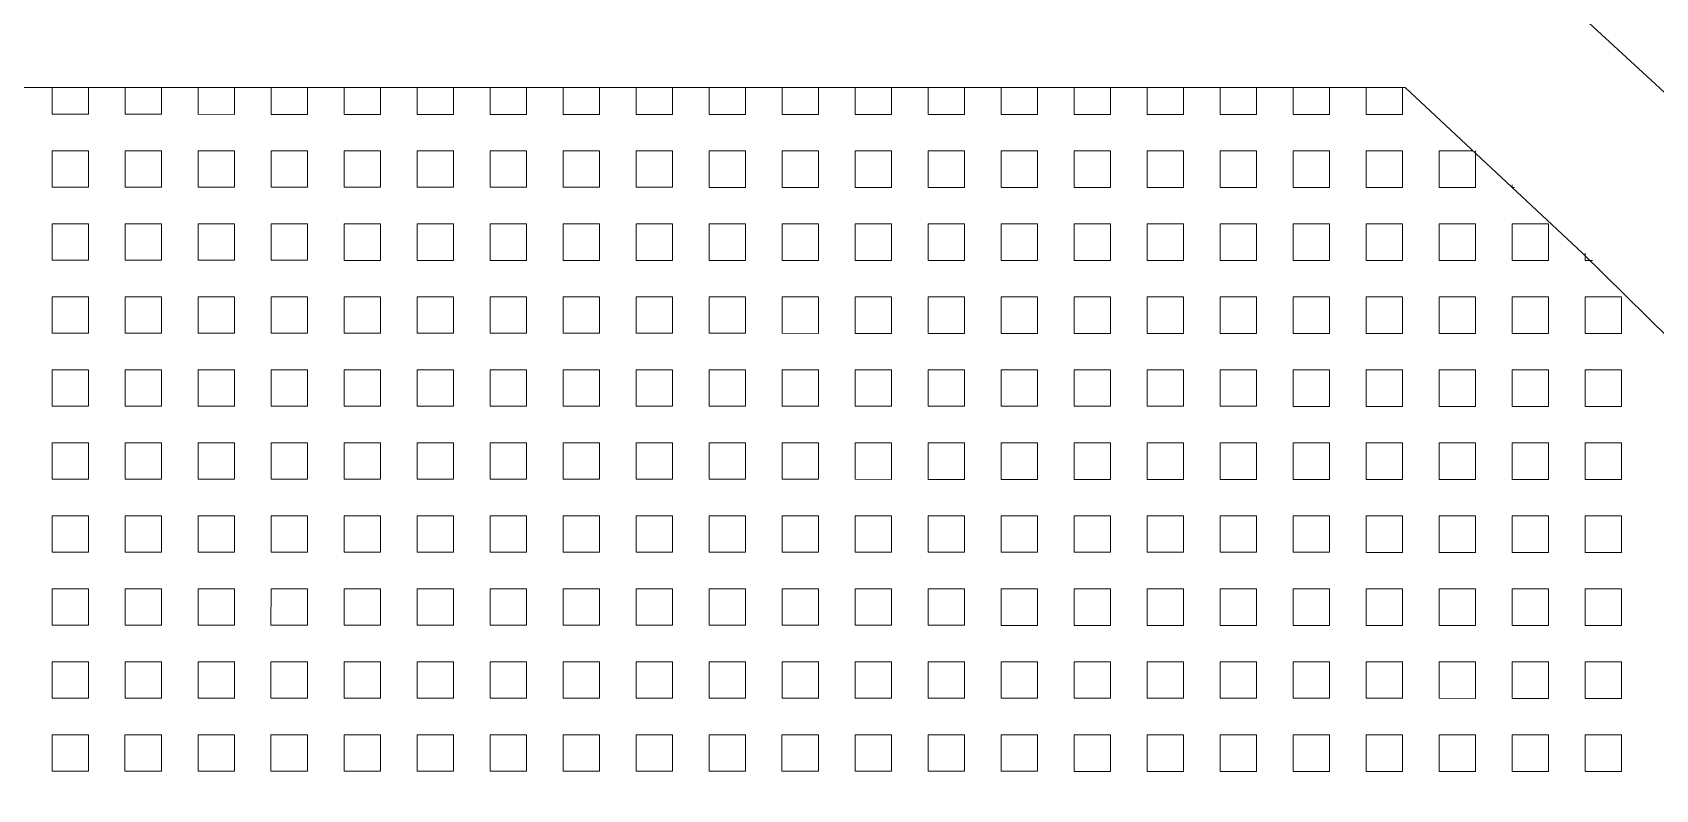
# Model space of a CAD drawing. Extents: x 3377 to 3790, y 1673 to 1846.
# Drawn here: x 3529.813 to 3532.636, y 1754.286 to 1755.603 of the extents above; entities that cross this region are included whole.
import ezdxf

# ---------------------------------------------------------------- set-up
doc = ezdxf.new("R2010")
doc.units = 0
doc.header["$LTSCALE"] = 2
doc.layers.add('PDF7_0', color=7, linetype='Continuous', true_color=0xc6c6c6)
doc.layers.add('PDF7_04-DETALHE', color=7, linetype='Continuous', true_color=0xc6c6c6)

msp = doc.modelspace()

# ---------------------------------------------------------------- linework, layer by layer
at = {"layer": 'PDF7_0', "color": 7, "lineweight": 0}
msp.add_lwpolyline([(3535.3864, 1752.8449), (3535.4118, 1752.8576, 0.281721), (3525.3159, 1759.0363, 0.281573), (3515.2191, 1752.859), (3515.2488, 1752.8463, -0.281585), (3525.3159, 1759.0067, -0.281456)], format="xyb", close=True, dxfattribs=at)
for points in [[(3535.1368, 1753.0988, 0.27384), (3525.3159, 1758.9051, 0.27384), (3515.4942, 1753.1002), (3515.8454, 1752.9055, -0.273455), (3525.3159, 1758.5073, -0.273821), (3534.7856, 1752.9042), (3534.739, 1752.9889), (3535.0902, 1753.1877), (3535.1368, 1753.0988), (3535.2129, 1752.9042), (3534.6713, 1752.9042, 0.272283), (3525.3158, 1758.4058, 0.272651), (3515.9597, 1752.9055), (3515.8454, 1752.9055), (3515.4434, 1752.9055)], [(3535.086, 1753.1158, 0.272189), (3525.3159, 1758.8713, 0.272189), (3515.545, 1753.1171), (3515.8285, 1752.9563, -0.272462), (3525.3159, 1758.5454), (3525.3159, 1758.8713), (3525.3159, 1758.5454, -0.272294), (3534.8025, 1752.955)]]:
    msp.add_lwpolyline(points, format="xyb", dxfattribs=at)
msp.add_lwpolyline([(3532.0647, 1752.9044), (3534.3286, 1752.9043), (3534.1085, 1753.2682), (3533.8758, 1753.6194), (3533.6304, 1753.9622), (3533.3681, 1754.2922), (3533.0931, 1754.6139), (3532.8096, 1754.9228), (3532.5092, 1755.219), (3532.2003, 1755.5068), (3528.7643, 1755.507), (3528.7642, 1754.2079)], dxfattribs=at)
at = {"layer": 'PDF7_04-DETALHE', "lineweight": 0}
for points in [[(3529.8476, 1755.5069), (3529.8476, 1755.4604), (3529.911, 1755.4604), (3529.911, 1755.5069)], [(3529.9745, 1755.5069), (3529.9745, 1755.4604), (3530.038, 1755.4604), (3530.038, 1755.5069)], [(3530.1015, 1755.5069), (3530.1015, 1755.4604), (3530.1649, 1755.4603), (3530.1649, 1755.5069)], [(3530.2284, 1755.5069), (3530.2284, 1755.4603), (3530.2919, 1755.4603), (3530.2919, 1755.5069)], [(3530.3554, 1755.5069), (3530.3554, 1755.4603), (3530.4188, 1755.4603), (3530.4188, 1755.5069)], [(3530.4823, 1755.5069), (3530.4823, 1755.4603), (3530.5458, 1755.4603), (3530.5458, 1755.5069)], [(3530.6092, 1755.5069), (3530.6092, 1755.4603), (3530.6727, 1755.4603), (3530.6727, 1755.5069)], [(3530.7362, 1755.5069), (3530.7362, 1755.4603), (3530.7997, 1755.4603), (3530.7997, 1755.5069)], [(3530.8631, 1755.5068), (3530.8631, 1755.4603), (3530.9266, 1755.4603), (3530.9266, 1755.5068)], [(3530.9901, 1755.5068), (3530.9901, 1755.4603), (3531.0535, 1755.4603), (3531.0536, 1755.5068)], [(3531.117, 1755.5068), (3531.117, 1755.4603), (3531.1805, 1755.4603), (3531.1805, 1755.5068)], [(3531.244, 1755.5068), (3531.244, 1755.4603), (3531.3074, 1755.4603), (3531.3074, 1755.5068)], [(3531.3709, 1755.5068), (3531.3709, 1755.4603), (3531.4344, 1755.4603), (3531.4344, 1755.5068)], [(3531.4979, 1755.5068), (3531.4979, 1755.4603), (3531.5613, 1755.4603), (3531.5613, 1755.5068)], [(3531.6248, 1755.5068), (3531.6248, 1755.4603), (3531.6883, 1755.4602), (3531.6883, 1755.5068)], [(3531.7517, 1755.5068), (3531.7517, 1755.4602), (3531.8152, 1755.4602), (3531.8152, 1755.5068)], [(3531.8787, 1755.5068), (3531.8787, 1755.4602), (3531.9422, 1755.4602), (3531.9422, 1755.5068)], [(3532.0056, 1755.5068), (3532.0056, 1755.4602), (3532.0691, 1755.4602), (3532.0691, 1755.5068)], [(3532.1326, 1755.5068), (3532.1326, 1755.4602), (3532.1961, 1755.4602), (3532.1961, 1755.5068)], [(3532.323, 1755.3967), (3532.323, 1755.3333), (3532.2595, 1755.3333), (3532.2595, 1755.3967), (3532.3188, 1755.3967)], [(3532.3865, 1755.3375), (3532.3865, 1755.3333), (3532.3907, 1755.3333)], [(3532.5134, 1755.219), (3532.5134, 1755.2063), (3532.5261, 1755.2063)]]:
    msp.add_lwpolyline(points, dxfattribs=at)
for points in [[(3529.911, 1755.3969), (3529.911, 1755.3334), (3529.8476, 1755.3334), (3529.8476, 1755.3969)], [(3530.038, 1755.3969), (3530.038, 1755.3334), (3529.9745, 1755.3334), (3529.9745, 1755.3969)], [(3530.1649, 1755.3969), (3530.1649, 1755.3334), (3530.1015, 1755.3334), (3530.1015, 1755.3969)], [(3530.2919, 1755.3969), (3530.2919, 1755.3334), (3530.2284, 1755.3334), (3530.2284, 1755.3969)], [(3530.4188, 1755.3969), (3530.4188, 1755.3334), (3530.3553, 1755.3334), (3530.3553, 1755.3969)], [(3530.5458, 1755.3969), (3530.5458, 1755.3334), (3530.4823, 1755.3334), (3530.4823, 1755.3969)], [(3530.6727, 1755.3968), (3530.6727, 1755.3334), (3530.6092, 1755.3334), (3530.6092, 1755.3968)], [(3530.7997, 1755.3968), (3530.7997, 1755.3334), (3530.7362, 1755.3334), (3530.7362, 1755.3968)], [(3530.9266, 1755.3968), (3530.9266, 1755.3334), (3530.8631, 1755.3334), (3530.8631, 1755.3968)], [(3531.0535, 1755.3968), (3531.0535, 1755.3333), (3530.9901, 1755.3333), (3530.9901, 1755.3968)], [(3531.1805, 1755.3968), (3531.1805, 1755.3333), (3531.117, 1755.3333), (3531.117, 1755.3968)], [(3531.3074, 1755.3968), (3531.3074, 1755.3333), (3531.244, 1755.3333), (3531.244, 1755.3968)], [(3531.4344, 1755.3968), (3531.4344, 1755.3333), (3531.3709, 1755.3333), (3531.3709, 1755.3968)], [(3531.5613, 1755.3968), (3531.5613, 1755.3333), (3531.4978, 1755.3333), (3531.4979, 1755.3968)], [(3531.6883, 1755.3968), (3531.6883, 1755.3333), (3531.6248, 1755.3333), (3531.6248, 1755.3968)], [(3531.8152, 1755.3968), (3531.8152, 1755.3333), (3531.7517, 1755.3333), (3531.7517, 1755.3968)], [(3531.9422, 1755.3968), (3531.9422, 1755.3333), (3531.8787, 1755.3333), (3531.8787, 1755.3968)], [(3532.0691, 1755.3967), (3532.0691, 1755.3333), (3532.0056, 1755.3333), (3532.0056, 1755.3968)], [(3532.196, 1755.3967), (3532.196, 1755.3333), (3532.1326, 1755.3333), (3532.1326, 1755.3967)], [(3529.911, 1755.2699), (3529.911, 1755.2065), (3529.8476, 1755.2065), (3529.8476, 1755.27)], [(3530.038, 1755.2699), (3530.038, 1755.2065), (3529.9745, 1755.2065), (3529.9745, 1755.2699)], [(3530.1649, 1755.2699), (3530.1649, 1755.2065), (3530.1014, 1755.2065), (3530.1015, 1755.2699)], [(3530.2919, 1755.2699), (3530.2919, 1755.2065), (3530.2284, 1755.2065), (3530.2284, 1755.2699)], [(3530.4188, 1755.2699), (3530.4188, 1755.2064), (3530.3553, 1755.2064), (3530.3553, 1755.2699)], [(3530.5458, 1755.2699), (3530.5458, 1755.2064), (3530.4823, 1755.2064), (3530.4823, 1755.2699)], [(3530.6727, 1755.2699), (3530.6727, 1755.2064), (3530.6092, 1755.2064), (3530.6092, 1755.2699)], [(3530.7996, 1755.2699), (3530.7996, 1755.2064), (3530.7362, 1755.2064), (3530.7362, 1755.2699)], [(3530.9266, 1755.2699), (3530.9266, 1755.2064), (3530.8631, 1755.2064), (3530.8631, 1755.2699)], [(3531.0535, 1755.2699), (3531.0535, 1755.2064), (3530.9901, 1755.2064), (3530.9901, 1755.2699)], [(3531.1805, 1755.2699), (3531.1805, 1755.2064), (3531.117, 1755.2064), (3531.117, 1755.2699)], [(3531.3074, 1755.2699), (3531.3074, 1755.2064), (3531.2439, 1755.2064), (3531.244, 1755.2699)], [(3531.4344, 1755.2698), (3531.4344, 1755.2064), (3531.3709, 1755.2064), (3531.3709, 1755.2699)], [(3531.5613, 1755.2698), (3531.5613, 1755.2064), (3531.4978, 1755.2064), (3531.4978, 1755.2698)], [(3531.6883, 1755.2698), (3531.6883, 1755.2064), (3531.6248, 1755.2064), (3531.6248, 1755.2698)], [(3531.8152, 1755.2698), (3531.8152, 1755.2063), (3531.7517, 1755.2064), (3531.7517, 1755.2698)], [(3531.9421, 1755.2698), (3531.9421, 1755.2063), (3531.8787, 1755.2063), (3531.8787, 1755.2698)], [(3532.0691, 1755.2698), (3532.0691, 1755.2063), (3532.0056, 1755.2063), (3532.0056, 1755.2698)], [(3532.196, 1755.2698), (3532.196, 1755.2063), (3532.1326, 1755.2063), (3532.1326, 1755.2698)], [(3532.323, 1755.2698), (3532.323, 1755.2063), (3532.2595, 1755.2063), (3532.2595, 1755.2698)], [(3532.4499, 1755.2698), (3532.4499, 1755.2063), (3532.3865, 1755.2063), (3532.3865, 1755.2698)], [(3529.911, 1755.143), (3529.911, 1755.0795), (3529.8475, 1755.0795), (3529.8476, 1755.143)], [(3530.038, 1755.143), (3530.038, 1755.0795), (3529.9745, 1755.0795), (3529.9745, 1755.143)], [(3530.1649, 1755.143), (3530.1649, 1755.0795), (3530.1014, 1755.0795), (3530.1014, 1755.143)], [(3530.2919, 1755.143), (3530.2919, 1755.0795), (3530.2284, 1755.0795), (3530.2284, 1755.143)], [(3530.4188, 1755.143), (3530.4188, 1755.0795), (3530.3553, 1755.0795), (3530.3553, 1755.143)], [(3530.5457, 1755.143), (3530.5457, 1755.0795), (3530.4823, 1755.0795), (3530.4823, 1755.143)], [(3530.6727, 1755.143), (3530.6727, 1755.0795), (3530.6092, 1755.0795), (3530.6092, 1755.143)], [(3530.7996, 1755.1429), (3530.7996, 1755.0795), (3530.7362, 1755.0795), (3530.7362, 1755.1429)], [(3530.9266, 1755.1429), (3530.9266, 1755.0795), (3530.8631, 1755.0795), (3530.8631, 1755.1429)], [(3531.0535, 1755.1429), (3531.0535, 1755.0795), (3530.9901, 1755.0795), (3530.9901, 1755.1429)], [(3531.1805, 1755.1429), (3531.1805, 1755.0794), (3531.117, 1755.0795), (3531.117, 1755.1429)], [(3531.3074, 1755.1429), (3531.3074, 1755.0794), (3531.2439, 1755.0794), (3531.2439, 1755.1429)], [(3531.4344, 1755.1429), (3531.4344, 1755.0794), (3531.3709, 1755.0794), (3531.3709, 1755.1429)], [(3531.5613, 1755.1429), (3531.5613, 1755.0794), (3531.4978, 1755.0794), (3531.4978, 1755.1429)], [(3531.6883, 1755.1429), (3531.6882, 1755.0794), (3531.6248, 1755.0794), (3531.6248, 1755.1429)], [(3531.8152, 1755.1429), (3531.8152, 1755.0794), (3531.7517, 1755.0794), (3531.7517, 1755.1429)], [(3531.9421, 1755.1429), (3531.9421, 1755.0794), (3531.8787, 1755.0794), (3531.8787, 1755.1429)], [(3532.0691, 1755.1429), (3532.0691, 1755.0794), (3532.0056, 1755.0794), (3532.0056, 1755.1429)], [(3532.196, 1755.1429), (3532.196, 1755.0794), (3532.1326, 1755.0794), (3532.1326, 1755.1429)], [(3532.323, 1755.1428), (3532.323, 1755.0794), (3532.2595, 1755.0794), (3532.2595, 1755.1428)], [(3532.4499, 1755.1428), (3532.4499, 1755.0794), (3532.3864, 1755.0794), (3532.3864, 1755.1428)], [(3532.5769, 1755.1428), (3532.5769, 1755.0794), (3532.5134, 1755.0794), (3532.5134, 1755.1428)], [(3529.911, 1755.0161), (3529.911, 1754.9526), (3529.8475, 1754.9526), (3529.8475, 1755.0161)], [(3530.038, 1755.0161), (3530.038, 1754.9526), (3529.9745, 1754.9526), (3529.9745, 1755.0161)], [(3530.1649, 1755.016), (3530.1649, 1754.9526), (3530.1014, 1754.9526), (3530.1014, 1755.016)], [(3530.2919, 1755.016), (3530.2918, 1754.9526), (3530.2284, 1754.9526), (3530.2284, 1755.016)], [(3530.4188, 1755.016), (3530.4188, 1754.9526), (3530.3553, 1754.9526), (3530.3553, 1755.016)], [(3530.5457, 1755.016), (3530.5457, 1754.9525), (3530.4823, 1754.9525), (3530.4823, 1755.016)], [(3530.6727, 1755.016), (3530.6727, 1754.9525), (3530.6092, 1754.9525), (3530.6092, 1755.016)], [(3530.7996, 1755.016), (3530.7996, 1754.9525), (3530.7362, 1754.9525), (3530.7362, 1755.016)], [(3530.9266, 1755.016), (3530.9266, 1754.9525), (3530.8631, 1754.9525), (3530.8631, 1755.016)], [(3531.0535, 1755.016), (3531.0535, 1754.9525), (3530.99, 1754.9525), (3530.99, 1755.016)], [(3531.1805, 1755.016), (3531.1805, 1754.9525), (3531.117, 1754.9525), (3531.117, 1755.016)], [(3531.3074, 1755.016), (3531.3074, 1754.9525), (3531.2439, 1754.9525), (3531.2439, 1755.016)], [(3531.4344, 1755.016), (3531.4343, 1754.9525), (3531.3709, 1754.9525), (3531.3709, 1755.016)], [(3531.5613, 1755.0159), (3531.5613, 1754.9525), (3531.4978, 1754.9525), (3531.4978, 1755.016)], [(3531.6882, 1755.0159), (3531.6882, 1754.9525), (3531.6248, 1754.9525), (3531.6248, 1755.0159)], [(3531.8152, 1755.0159), (3531.8152, 1754.9525), (3531.7517, 1754.9525), (3531.7517, 1755.0159)], [(3531.9421, 1755.0159), (3531.9421, 1754.9525), (3531.8787, 1754.9525), (3531.8787, 1755.0159)], [(3532.0691, 1755.0159), (3532.0691, 1754.9524), (3532.0056, 1754.9524), (3532.0056, 1755.0159)], [(3532.196, 1755.0159), (3532.196, 1754.9524), (3532.1325, 1754.9524), (3532.1325, 1755.0159)], [(3532.323, 1755.0159), (3532.323, 1754.9524), (3532.2595, 1754.9524), (3532.2595, 1755.0159)], [(3532.4499, 1755.0159), (3532.4499, 1754.9524), (3532.3864, 1754.9524), (3532.3864, 1755.0159)], [(3532.5769, 1755.0159), (3532.5769, 1754.9524), (3532.5134, 1754.9524), (3532.5134, 1755.0159)], [(3529.911, 1754.8891), (3529.911, 1754.8256), (3529.8475, 1754.8256), (3529.8475, 1754.8891)], [(3530.038, 1754.8891), (3530.0379, 1754.8256), (3529.9745, 1754.8256), (3529.9745, 1754.8891)], [(3530.1649, 1754.8891), (3530.1649, 1754.8256), (3530.1014, 1754.8256), (3530.1014, 1754.8891)], [(3530.2918, 1754.8891), (3530.2918, 1754.8256), (3530.2284, 1754.8256), (3530.2284, 1754.8891)], [(3530.4188, 1754.8891), (3530.4188, 1754.8256), (3530.3553, 1754.8256), (3530.3553, 1754.8891)], [(3530.5457, 1754.8891), (3530.5457, 1754.8256), (3530.4823, 1754.8256), (3530.4823, 1754.8891)], [(3530.6727, 1754.8891), (3530.6727, 1754.8256), (3530.6092, 1754.8256), (3530.6092, 1754.8891)], [(3530.7996, 1754.8891), (3530.7996, 1754.8256), (3530.7361, 1754.8256), (3530.7361, 1754.8891)], [(3530.9266, 1754.889), (3530.9266, 1754.8256), (3530.8631, 1754.8256), (3530.8631, 1754.8891)], [(3531.0535, 1754.889), (3531.0535, 1754.8256), (3530.99, 1754.8256), (3530.99, 1754.889)], [(3531.1805, 1754.889), (3531.1805, 1754.8256), (3531.117, 1754.8256), (3531.117, 1754.889)], [(3531.3074, 1754.889), (3531.3074, 1754.8255), (3531.2439, 1754.8256), (3531.2439, 1754.889)], [(3531.4343, 1754.889), (3531.4343, 1754.8255), (3531.3709, 1754.8255), (3531.3709, 1754.889)], [(3531.5613, 1754.889), (3531.5613, 1754.8255), (3531.4978, 1754.8255), (3531.4978, 1754.889)], [(3531.6882, 1754.889), (3531.6882, 1754.8255), (3531.6248, 1754.8255), (3531.6248, 1754.889)], [(3531.8152, 1754.889), (3531.8152, 1754.8255), (3531.7517, 1754.8255), (3531.7517, 1754.889)], [(3531.9421, 1754.889), (3531.9421, 1754.8255), (3531.8786, 1754.8255), (3531.8787, 1754.889)], [(3532.0691, 1754.889), (3532.0691, 1754.8255), (3532.0056, 1754.8255), (3532.0056, 1754.889)], [(3532.196, 1754.889), (3532.196, 1754.8255), (3532.1325, 1754.8255), (3532.1325, 1754.889)], [(3532.323, 1754.889), (3532.323, 1754.8255), (3532.2595, 1754.8255), (3532.2595, 1754.889)], [(3532.4499, 1754.8889), (3532.4499, 1754.8255), (3532.3864, 1754.8255), (3532.3864, 1754.8889)], [(3532.5768, 1754.8889), (3532.5768, 1754.8255), (3532.5134, 1754.8255), (3532.5134, 1754.8889)], [(3529.911, 1754.7622), (3529.911, 1754.6987), (3529.8475, 1754.6987), (3529.8475, 1754.7622)], [(3530.0379, 1754.7622), (3530.0379, 1754.6987), (3529.9745, 1754.6987), (3529.9745, 1754.7622)], [(3530.1649, 1754.7622), (3530.1649, 1754.6987), (3530.1014, 1754.6987), (3530.1014, 1754.7622)], [(3530.2918, 1754.7621), (3530.2918, 1754.6987), (3530.2284, 1754.6987), (3530.2284, 1754.7621)], [(3530.4188, 1754.7621), (3530.4188, 1754.6987), (3530.3553, 1754.6987), (3530.3553, 1754.7621)], [(3530.5457, 1754.7621), (3530.5457, 1754.6987), (3530.4822, 1754.6987), (3530.4823, 1754.7621)], [(3530.6727, 1754.7621), (3530.6727, 1754.6986), (3530.6092, 1754.6987), (3530.6092, 1754.7621)], [(3530.7996, 1754.7621), (3530.7996, 1754.6986), (3530.7361, 1754.6986), (3530.7361, 1754.7621)], [(3530.9266, 1754.7621), (3530.9266, 1754.6986), (3530.8631, 1754.6986), (3530.8631, 1754.7621)], [(3531.0535, 1754.7621), (3531.0535, 1754.6986), (3530.99, 1754.6986), (3530.99, 1754.7621)], [(3531.1804, 1754.7621), (3531.1804, 1754.6986), (3531.117, 1754.6986), (3531.117, 1754.7621)], [(3531.3074, 1754.7621), (3531.3074, 1754.6986), (3531.2439, 1754.6986), (3531.2439, 1754.7621)], [(3531.4343, 1754.7621), (3531.4343, 1754.6986), (3531.3709, 1754.6986), (3531.3709, 1754.7621)], [(3531.5613, 1754.7621), (3531.5613, 1754.6986), (3531.4978, 1754.6986), (3531.4978, 1754.7621)], [(3531.6882, 1754.7621), (3531.6882, 1754.6986), (3531.6247, 1754.6986), (3531.6248, 1754.7621)], [(3531.8152, 1754.762), (3531.8152, 1754.6986), (3531.7517, 1754.6986), (3531.7517, 1754.762)], [(3531.9421, 1754.762), (3531.9421, 1754.6986), (3531.8786, 1754.6986), (3531.8786, 1754.762)], [(3532.0691, 1754.762), (3532.0691, 1754.6986), (3532.0056, 1754.6986), (3532.0056, 1754.762)], [(3532.196, 1754.762), (3532.196, 1754.6985), (3532.1325, 1754.6985), (3532.1325, 1754.762)], [(3532.3229, 1754.762), (3532.3229, 1754.6985), (3532.2595, 1754.6985), (3532.2595, 1754.762)], [(3532.4499, 1754.762), (3532.4499, 1754.6985), (3532.3864, 1754.6985), (3532.3864, 1754.762)], [(3532.5768, 1754.762), (3532.5768, 1754.6985), (3532.5134, 1754.6985), (3532.5134, 1754.762)], [(3529.911, 1754.6352), (3529.911, 1754.5718), (3529.8475, 1754.5718), (3529.8475, 1754.6352)], [(3530.0379, 1754.6352), (3530.0379, 1754.5717), (3529.9745, 1754.5717), (3529.9745, 1754.6352)], [(3530.1649, 1754.6352), (3530.1649, 1754.5717), (3530.1014, 1754.5717), (3530.1014, 1754.6352)], [(3530.2918, 1754.6352), (3530.2918, 1754.5717), (3530.2283, 1754.5717), (3530.2284, 1754.6352)], [(3530.4188, 1754.6352), (3530.4188, 1754.5717), (3530.3553, 1754.5717), (3530.3553, 1754.6352)], [(3530.5457, 1754.6352), (3530.5457, 1754.5717), (3530.4822, 1754.5717), (3530.4822, 1754.6352)], [(3530.6727, 1754.6352), (3530.6727, 1754.5717), (3530.6092, 1754.5717), (3530.6092, 1754.6352)], [(3530.7996, 1754.6352), (3530.7996, 1754.5717), (3530.7361, 1754.5717), (3530.7361, 1754.6352)], [(3530.9265, 1754.6352), (3530.9265, 1754.5717), (3530.8631, 1754.5717), (3530.8631, 1754.6352)], [(3531.0535, 1754.6351), (3531.0535, 1754.5717), (3530.99, 1754.5717), (3530.99, 1754.6352)], [(3531.1804, 1754.6351), (3531.1804, 1754.5717), (3531.117, 1754.5717), (3531.117, 1754.6351)], [(3531.3074, 1754.6351), (3531.3074, 1754.5717), (3531.2439, 1754.5717), (3531.2439, 1754.6351)], [(3531.4343, 1754.6351), (3531.4343, 1754.5717), (3531.3709, 1754.5717), (3531.3709, 1754.6351)], [(3531.5613, 1754.6351), (3531.5613, 1754.5716), (3531.4978, 1754.5716), (3531.4978, 1754.6351)], [(3531.6882, 1754.6351), (3531.6882, 1754.5716), (3531.6247, 1754.5716), (3531.6247, 1754.6351)], [(3531.8152, 1754.6351), (3531.8152, 1754.5716), (3531.7517, 1754.5716), (3531.7517, 1754.6351)], [(3531.9421, 1754.6351), (3531.9421, 1754.5716), (3531.8786, 1754.5716), (3531.8786, 1754.6351)], [(3532.0691, 1754.6351), (3532.069, 1754.5716), (3532.0056, 1754.5716), (3532.0056, 1754.6351)], [(3532.196, 1754.6351), (3532.196, 1754.5716), (3532.1325, 1754.5716), (3532.1325, 1754.6351)], [(3532.3229, 1754.6351), (3532.3229, 1754.5716), (3532.2595, 1754.5716), (3532.2595, 1754.6351)], [(3532.4499, 1754.6351), (3532.4499, 1754.5716), (3532.3864, 1754.5716), (3532.3864, 1754.6351)], [(3532.5768, 1754.635), (3532.5768, 1754.5716), (3532.5134, 1754.5716), (3532.5134, 1754.6351)], [(3529.911, 1754.5083), (3529.911, 1754.4448), (3529.8475, 1754.4448), (3529.8475, 1754.5083)], [(3530.0379, 1754.5083), (3530.0379, 1754.4448), (3529.9745, 1754.4448), (3529.9745, 1754.5083)], [(3530.1649, 1754.5083), (3530.1649, 1754.4448), (3530.1014, 1754.4448), (3530.1014, 1754.5083)], [(3530.2918, 1754.5083), (3530.2918, 1754.4448), (3530.2283, 1754.4448), (3530.2283, 1754.5083)], [(3530.4188, 1754.5082), (3530.4188, 1754.4448), (3530.3553, 1754.4448), (3530.3553, 1754.5083)], [(3530.5457, 1754.5082), (3530.5457, 1754.4448), (3530.4822, 1754.4448), (3530.4822, 1754.5082)], [(3530.6727, 1754.5082), (3530.6726, 1754.4448), (3530.6092, 1754.4448), (3530.6092, 1754.5082)], [(3530.7996, 1754.5082), (3530.7996, 1754.4447), (3530.7361, 1754.4448), (3530.7361, 1754.5082)], [(3530.9265, 1754.5082), (3530.9265, 1754.4447), (3530.8631, 1754.4447), (3530.8631, 1754.5082)], [(3531.0535, 1754.5082), (3531.0535, 1754.4447), (3530.99, 1754.4447), (3530.99, 1754.5082)], [(3531.1804, 1754.5082), (3531.1804, 1754.4447), (3531.117, 1754.4447), (3531.117, 1754.5082)], [(3531.3074, 1754.5082), (3531.3074, 1754.4447), (3531.2439, 1754.4447), (3531.2439, 1754.5082)], [(3531.4343, 1754.5082), (3531.4343, 1754.4447), (3531.3708, 1754.4447), (3531.3708, 1754.5082)], [(3531.5613, 1754.5082), (3531.5613, 1754.4447), (3531.4978, 1754.4447), (3531.4978, 1754.5082)], [(3531.6882, 1754.5082), (3531.6882, 1754.4447), (3531.6247, 1754.4447), (3531.6247, 1754.5082)], [(3531.8152, 1754.5082), (3531.8151, 1754.4447), (3531.7517, 1754.4447), (3531.7517, 1754.5082)], [(3531.9421, 1754.5081), (3531.9421, 1754.4447), (3531.8786, 1754.4447), (3531.8786, 1754.5081)], [(3532.069, 1754.5081), (3532.069, 1754.4447), (3532.0056, 1754.4447), (3532.0056, 1754.5081)], [(3532.196, 1754.5081), (3532.196, 1754.4447), (3532.1325, 1754.4447), (3532.1325, 1754.5081)], [(3532.3229, 1754.5081), (3532.3229, 1754.4446), (3532.2595, 1754.4447), (3532.2595, 1754.5081)], [(3532.4499, 1754.5081), (3532.4499, 1754.4446), (3532.3864, 1754.4446), (3532.3864, 1754.5081)], [(3532.5768, 1754.5081), (3532.5768, 1754.4446), (3532.5133, 1754.4446), (3532.5133, 1754.5081)], [(3529.911, 1754.3813), (3529.911, 1754.3179), (3529.8475, 1754.3179), (3529.8475, 1754.3813)], [(3530.0379, 1754.3813), (3530.0379, 1754.3179), (3529.9744, 1754.3179), (3529.9744, 1754.3813)], [(3530.1649, 1754.3813), (3530.1649, 1754.3178), (3530.1014, 1754.3179), (3530.1014, 1754.3813)], [(3530.2918, 1754.3813), (3530.2918, 1754.3178), (3530.2283, 1754.3178), (3530.2283, 1754.3813)], [(3530.4188, 1754.3813), (3530.4187, 1754.3178), (3530.3553, 1754.3178), (3530.3553, 1754.3813)], [(3530.5457, 1754.3813), (3530.5457, 1754.3178), (3530.4822, 1754.3178), (3530.4822, 1754.3813)], [(3530.6726, 1754.3813), (3530.6726, 1754.3178), (3530.6092, 1754.3178), (3530.6092, 1754.3813)], [(3530.7996, 1754.3813), (3530.7996, 1754.3178), (3530.7361, 1754.3178), (3530.7361, 1754.3813)], [(3530.9265, 1754.3813), (3530.9265, 1754.3178), (3530.8631, 1754.3178), (3530.8631, 1754.3813)], [(3531.0535, 1754.3813), (3531.0535, 1754.3178), (3530.99, 1754.3178), (3530.99, 1754.3813)], [(3531.1804, 1754.3813), (3531.1804, 1754.3178), (3531.1169, 1754.3178), (3531.1169, 1754.3813)], [(3531.3074, 1754.3812), (3531.3074, 1754.3178), (3531.2439, 1754.3178), (3531.2439, 1754.3812)], [(3531.4343, 1754.3812), (3531.4343, 1754.3178), (3531.3708, 1754.3178), (3531.3708, 1754.3812)], [(3531.5613, 1754.3812), (3531.5613, 1754.3178), (3531.4978, 1754.3178), (3531.4978, 1754.3812)], [(3531.6882, 1754.3812), (3531.6882, 1754.3177), (3531.6247, 1754.3177), (3531.6247, 1754.3812)], [(3531.8151, 1754.3812), (3531.8151, 1754.3177), (3531.7517, 1754.3177), (3531.7517, 1754.3812)], [(3531.9421, 1754.3812), (3531.9421, 1754.3177), (3531.8786, 1754.3177), (3531.8786, 1754.3812)], [(3532.069, 1754.3812), (3532.069, 1754.3177), (3532.0056, 1754.3177), (3532.0056, 1754.3812)], [(3532.196, 1754.3812), (3532.196, 1754.3177), (3532.1325, 1754.3177), (3532.1325, 1754.3812)], [(3532.3229, 1754.3812), (3532.3229, 1754.3177), (3532.2594, 1754.3177), (3532.2595, 1754.3812)], [(3532.4499, 1754.3812), (3532.4499, 1754.3177), (3532.3864, 1754.3177), (3532.3864, 1754.3812)], [(3532.5768, 1754.3812), (3532.5768, 1754.3177), (3532.5133, 1754.3177), (3532.5133, 1754.3812)]]:
    msp.add_lwpolyline(points, close=True, dxfattribs=at)

doc.saveas('drawing.dxf')
